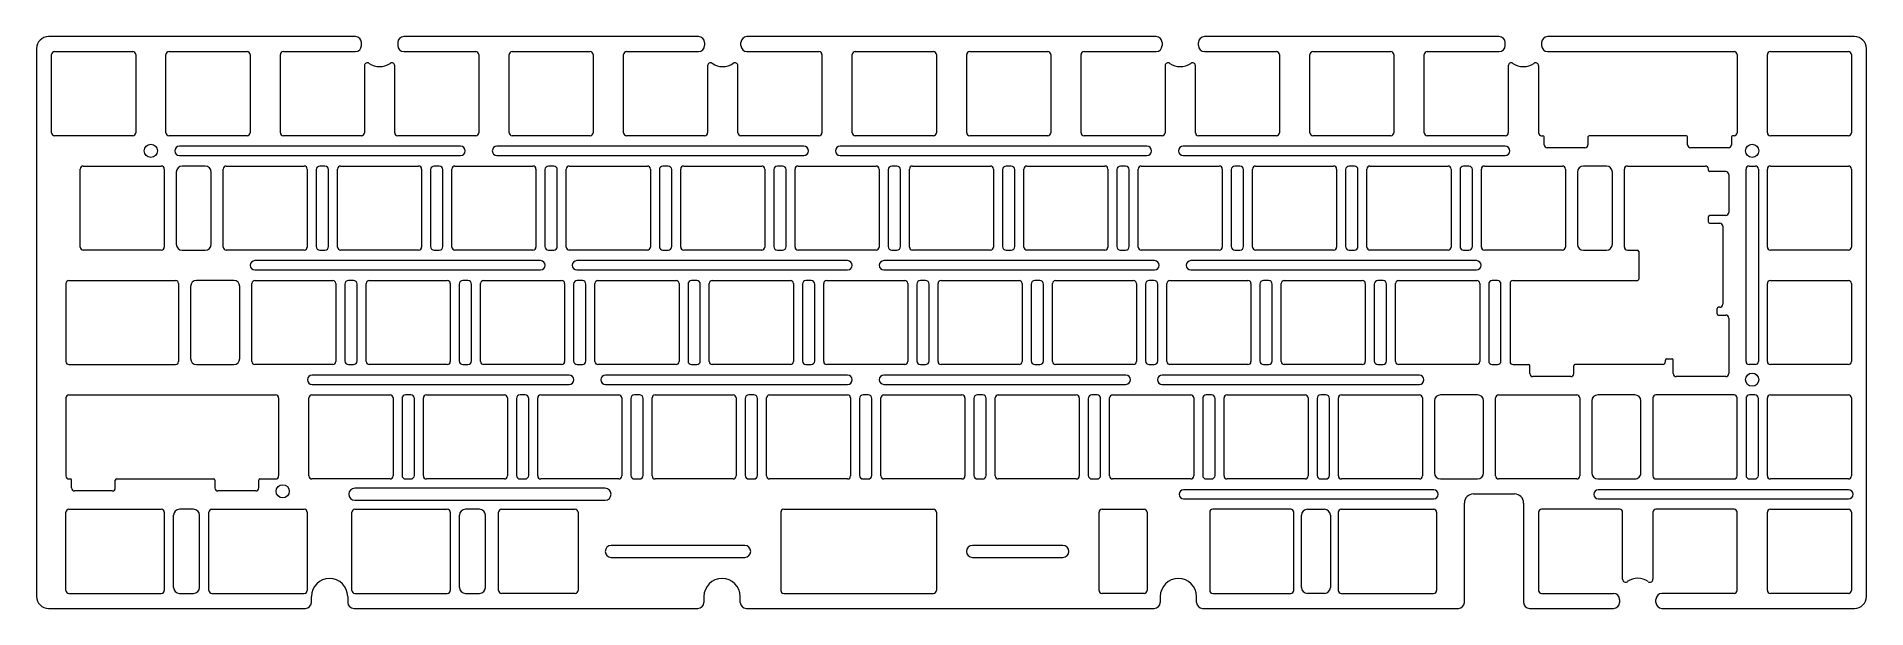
# Model space of a CAD drawing. Header units: millimetres. Extents: x 2609 to 2914, y 946 to 1042.
import ezdxf

# ---------------------------------------------------------------- set-up
doc = ezdxf.new("R2010")
doc.units = ezdxf.units.MM

msp = doc.modelspace()

# ---------------------------------------------------------------- linework, layer by layer
at = {"color": 2, "lineweight": 9}
for p, q in [((2609.34, 1039.59), (2609.34, 948.39)), ((2662.44, 1041.59), (2611.34, 1041.59)), ((2663.44, 1040.09), (2663.44, 1040.59)), ((2669.49, 1040.59), (2669.49, 1040.09)), ((2719.59, 1041.59), (2670.49, 1041.59)), ((2720.59, 1040.59), (2720.59, 1040.09)), ((2726.64, 1040.09), (2726.64, 1040.59)), ((2795.79, 1041.59), (2727.64, 1041.59)), ((2796.79, 1040.59), (2796.79, 1040.09)), ((2802.84, 1040.09), (2802.84, 1040.59)), ((2852.94, 1041.59), (2803.84, 1041.59)), ((2853.94, 1040.09), (2853.94, 1040.59)), ((2859.99, 1040.59), (2859.99, 1040.09)), ((2912.09, 1041.59), (2860.99, 1041.59)), ((2914.09, 948.39), (2914.09, 1039.59)), ((2611.84, 1025.59), (2611.84, 1038.59)), ((2612.34, 1039.09), (2625.34, 1039.09)), ((2625.84, 1038.59), (2625.84, 1025.59)), ((2630.89, 1025.59), (2630.89, 1038.59)), ((2631.39, 1039.09), (2644.39, 1039.09)), ((2644.89, 1038.59), (2644.89, 1025.59)), ((2649.94, 1025.59), (2649.94, 1038.59)), ((2650.44, 1039.09), (2662.44, 1039.09)), ((2663.94, 1036.73), (2663.94, 1025.59)), ((2668.99, 1025.59), (2668.99, 1036.73)), ((2670.49, 1039.09), (2682.49, 1039.09)), ((2682.99, 1038.59), (2682.99, 1025.59)), ((2688.04, 1025.59), (2688.04, 1038.59)), ((2688.54, 1039.09), (2701.54, 1039.09)), ((2702.04, 1038.59), (2702.04, 1025.59)), ((2707.09, 1025.59), (2707.09, 1038.59)), ((2707.59, 1039.09), (2719.59, 1039.09)), ((2721.09, 1036.73), (2721.09, 1025.59)), ((2726.14, 1025.59), (2726.14, 1036.73)), ((2727.64, 1039.09), (2739.64, 1039.09)), ((2740.14, 1038.59), (2740.14, 1025.59)), ((2745.19, 1025.59), (2745.19, 1038.59)), ((2745.69, 1039.09), (2758.69, 1039.09)), ((2759.19, 1038.59), (2759.19, 1025.59)), ((2764.24, 1025.59), (2764.24, 1038.59)), ((2764.74, 1039.09), (2777.74, 1039.09)), ((2778.24, 1038.59), (2778.24, 1025.59)), ((2783.29, 1025.59), (2783.29, 1038.59)), ((2783.79, 1039.09), (2795.79, 1039.09)), ((2797.29, 1036.73), (2797.29, 1025.59)), ((2802.34, 1025.59), (2802.34, 1036.73)), ((2803.84, 1039.09), (2815.84, 1039.09)), ((2816.34, 1038.59), (2816.34, 1025.59)), ((2821.39, 1025.59), (2821.39, 1038.59)), ((2821.89, 1039.09), (2834.89, 1039.09)), ((2835.39, 1038.59), (2835.39, 1025.59)), ((2840.44, 1025.59), (2840.44, 1038.59)), ((2840.94, 1039.09), (2852.94, 1039.09)), ((2854.44, 1036.73), (2854.44, 1025.59)), ((2859.49, 1036.73), (2859.49, 1025.59)), ((2860.99, 1039.09), (2892.04, 1039.09)), ((2892.54, 1038.59), (2892.54, 1025.59)), ((2897.59, 1025.59), (2897.59, 1038.59)), ((2898.09, 1039.09), (2911.09, 1039.09)), ((2911.59, 1038.59), (2911.59, 1025.59)), ((2625.34, 1025.09), (2612.34, 1025.09)), ((2644.39, 1025.09), (2631.39, 1025.09)), ((2663.44, 1025.09), (2650.44, 1025.09)), ((2682.49, 1025.09), (2669.49, 1025.09)), ((2701.54, 1025.09), (2688.54, 1025.09)), ((2720.59, 1025.09), (2707.59, 1025.09)), ((2739.64, 1025.09), (2726.64, 1025.09)), ((2758.69, 1025.09), (2745.69, 1025.09)), ((2777.74, 1025.09), (2764.74, 1025.09)), ((2796.79, 1025.09), (2783.79, 1025.09)), ((2815.84, 1025.09), (2802.84, 1025.09)), ((2834.89, 1025.09), (2821.89, 1025.09)), ((2853.94, 1025.09), (2840.94, 1025.09)), ((2859.99, 1025.09), (2860.22, 1025.09)), ((2860.42, 1023.59), (2860.42, 1024.89)), ((2867.72, 1024.89), (2867.72, 1023.59)), ((2884.1, 1025.09), (2867.92, 1025.09)), ((2884.3, 1023.59), (2884.3, 1024.89)), ((2891.6, 1024.89), (2891.6, 1023.59)), ((2892.04, 1025.09), (2891.8, 1025.09)), ((2911.09, 1025.09), (2898.09, 1025.09)), ((2794.26, 1023.34), (2743.16, 1023.34)), ((2743.16, 1021.79), (2794.26, 1021.79)), ((2867.22, 1023.09), (2860.92, 1023.09)), ((2891.1, 1023.09), (2884.8, 1023.09)), ((2616.6, 1006.54), (2616.6, 1019.54)), ((2617.1, 1020.04), (2630.1, 1020.04)), ((2630.6, 1019.54), (2630.6, 1006.54)), ((2632.6, 1019.04), (2632.6, 1007.04)), ((2637.41, 1020.04), (2633.6, 1020.04)), ((2638.41, 1007.04), (2638.41, 1019.04)), ((2640.41, 1006.54), (2640.41, 1019.54)), ((2640.91, 1020.04), (2653.91, 1020.04)), ((2654.41, 1019.54), (2654.41, 1006.54)), ((2655.91, 1019.44), (2655.91, 1006.64)), ((2657.36, 1020.04), (2656.51, 1020.04)), ((2657.96, 1006.64), (2657.96, 1019.44)), ((2659.46, 1006.54), (2659.46, 1019.54)), ((2659.96, 1020.04), (2672.96, 1020.04)), ((2673.46, 1019.54), (2673.46, 1006.54)), ((2674.96, 1019.44), (2674.96, 1006.64)), ((2676.41, 1020.04), (2675.56, 1020.04)), ((2677.01, 1006.64), (2677.01, 1019.44)), ((2678.51, 1006.54), (2678.51, 1019.54)), ((2679.01, 1020.04), (2692.01, 1020.04)), ((2692.51, 1019.54), (2692.51, 1006.54)), ((2694.01, 1019.44), (2694.01, 1006.64)), ((2695.46, 1020.04), (2694.61, 1020.04)), ((2696.06, 1006.64), (2696.06, 1019.44)), ((2697.56, 1006.54), (2697.56, 1019.54)), ((2698.06, 1020.04), (2711.06, 1020.04)), ((2711.56, 1019.54), (2711.56, 1006.54)), ((2713.06, 1019.44), (2713.06, 1006.64)), ((2714.51, 1020.04), (2713.66, 1020.04)), ((2715.11, 1006.64), (2715.11, 1019.44)), ((2716.61, 1006.54), (2716.61, 1019.54)), ((2717.11, 1020.04), (2730.11, 1020.04)), ((2730.61, 1019.54), (2730.61, 1006.54)), ((2732.11, 1019.44), (2732.11, 1006.64)), ((2733.56, 1020.04), (2732.71, 1020.04)), ((2734.16, 1006.64), (2734.16, 1019.44)), ((2735.66, 1006.54), (2735.66, 1019.54)), ((2736.16, 1020.04), (2749.16, 1020.04)), ((2749.66, 1019.54), (2749.66, 1006.54)), ((2751.16, 1019.44), (2751.16, 1006.64)), ((2752.61, 1020.04), (2751.76, 1020.04)), ((2753.21, 1006.64), (2753.21, 1019.44)), ((2754.71, 1006.54), (2754.71, 1019.54)), ((2755.21, 1020.04), (2768.21, 1020.04)), ((2768.71, 1019.54), (2768.71, 1006.54)), ((2770.21, 1019.44), (2770.21, 1006.64)), ((2771.66, 1020.04), (2770.81, 1020.04)), ((2772.26, 1006.64), (2772.26, 1019.44)), ((2773.76, 1006.54), (2773.76, 1019.54)), ((2774.26, 1020.04), (2787.26, 1020.04)), ((2787.76, 1019.54), (2787.76, 1006.54)), ((2789.26, 1019.44), (2789.26, 1006.64)), ((2790.71, 1020.04), (2789.86, 1020.04)), ((2791.31, 1006.64), (2791.31, 1019.44)), ((2792.81, 1006.54), (2792.81, 1019.54)), ((2793.31, 1020.04), (2806.31, 1020.04)), ((2806.81, 1019.54), (2806.81, 1006.54)), ((2808.31, 1019.44), (2808.31, 1006.64)), ((2809.76, 1020.04), (2808.91, 1020.04)), ((2810.36, 1006.64), (2810.36, 1019.44)), ((2811.86, 1006.54), (2811.86, 1019.54)), ((2812.36, 1020.04), (2825.36, 1020.04)), ((2825.86, 1019.54), (2825.86, 1006.54)), ((2827.36, 1019.44), (2827.36, 1006.64)), ((2828.81, 1020.04), (2827.96, 1020.04)), ((2829.41, 1006.64), (2829.41, 1019.44)), ((2830.91, 1006.54), (2830.91, 1019.54)), ((2831.41, 1020.04), (2844.41, 1020.04)), ((2844.91, 1019.54), (2844.91, 1006.54)), ((2846.41, 1019.44), (2846.41, 1006.64)), ((2847.86, 1020.04), (2847.01, 1020.04)), ((2848.46, 1006.64), (2848.46, 1019.44)), ((2849.96, 1006.54), (2849.96, 1019.54)), ((2850.46, 1020.04), (2863.46, 1020.04)), ((2863.96, 1019.54), (2863.96, 1006.54)), ((2865.96, 1019.04), (2865.96, 1007.04)), ((2870.78, 1020.04), (2866.96, 1020.04)), ((2871.78, 1007.04), (2871.78, 1019.04)), ((2873.78, 1006.54), (2873.78, 1019.54)), ((2874.28, 1020.04), (2887.28, 1020.04)), ((2887.78, 1019.31), (2887.78, 1019.54)), ((2890.66, 1019.11), (2887.98, 1019.11)), ((2891.16, 1018.61), (2891.16, 1012.31)), ((2894.04, 987.49), (2894.04, 1019.54)), ((2894.54, 1020.04), (2895.59, 1020.04)), ((2896.09, 1019.54), (2896.09, 987.49)), ((2897.59, 1006.54), (2897.59, 1019.54)), ((2898.09, 1020.04), (2911.09, 1020.04)), ((2911.59, 1019.54), (2911.59, 1006.54)), ((2890.66, 1011.81), (2887.98, 1011.81)), ((2887.78, 1010.72), (2887.78, 1011.61)), ((2887.98, 1010.52), (2889.66, 1010.52)), ((2890.16, 1010.02), (2890.16, 997.02)), ((2630.1, 1006.04), (2617.1, 1006.04)), ((2633.6, 1006.04), (2637.41, 1006.04)), ((2653.91, 1006.04), (2640.91, 1006.04)), ((2656.51, 1006.04), (2657.36, 1006.04)), ((2672.96, 1006.04), (2659.96, 1006.04)), ((2675.56, 1006.04), (2676.41, 1006.04)), ((2692.01, 1006.04), (2679.01, 1006.04)), ((2694.61, 1006.04), (2695.46, 1006.04)), ((2711.06, 1006.04), (2698.06, 1006.04)), ((2713.66, 1006.04), (2714.51, 1006.04)), ((2730.11, 1006.04), (2717.11, 1006.04)), ((2732.71, 1006.04), (2733.56, 1006.04)), ((2749.16, 1006.04), (2736.16, 1006.04)), ((2751.76, 1006.04), (2752.61, 1006.04)), ((2768.21, 1006.04), (2755.21, 1006.04)), ((2770.81, 1006.04), (2771.66, 1006.04)), ((2787.26, 1006.04), (2774.26, 1006.04)), ((2789.86, 1006.04), (2790.71, 1006.04)), ((2806.31, 1006.04), (2793.31, 1006.04)), ((2808.91, 1006.04), (2809.76, 1006.04)), ((2825.36, 1006.04), (2812.36, 1006.04)), ((2827.96, 1006.04), (2828.81, 1006.04)), ((2844.41, 1006.04), (2831.41, 1006.04)), ((2847.01, 1006.04), (2847.86, 1006.04)), ((2863.46, 1006.04), (2850.46, 1006.04)), ((2866.96, 1006.04), (2870.78, 1006.04)), ((2874.28, 1006.04), (2875.96, 1006.04)), ((2876.16, 1005.84), (2876.16, 1001.19)), ((2911.09, 1006.04), (2898.09, 1006.04)), ((2614.22, 1000.49), (2614.22, 987.49)), ((2614.72, 1000.99), (2632.48, 1000.99)), ((2632.98, 1000.49), (2632.98, 987.49)), ((2634.98, 999.99), (2634.98, 987.99)), ((2642.18, 1000.99), (2635.98, 1000.99)), ((2643.18, 987.99), (2643.18, 999.99)), ((2645.18, 987.49), (2645.18, 1000.49)), ((2645.68, 1000.99), (2658.68, 1000.99)), ((2659.18, 1000.49), (2659.18, 987.49)), ((2660.68, 1000.39), (2660.68, 987.59)), ((2662.13, 1000.99), (2661.28, 1000.99)), ((2662.73, 987.59), (2662.73, 1000.39)), ((2664.23, 987.49), (2664.23, 1000.49)), ((2664.73, 1000.99), (2677.73, 1000.99)), ((2678.23, 1000.49), (2678.23, 987.49)), ((2679.73, 1000.39), (2679.73, 987.59)), ((2681.18, 1000.99), (2680.33, 1000.99)), ((2681.78, 987.59), (2681.78, 1000.39)), ((2683.28, 987.49), (2683.28, 1000.49)), ((2683.78, 1000.99), (2696.78, 1000.99)), ((2697.28, 1000.49), (2697.28, 987.49)), ((2698.78, 1000.39), (2698.78, 987.59)), ((2700.23, 1000.99), (2699.38, 1000.99)), ((2700.83, 987.59), (2700.83, 1000.39)), ((2702.33, 987.49), (2702.33, 1000.49)), ((2702.83, 1000.99), (2715.83, 1000.99)), ((2716.33, 1000.49), (2716.33, 987.49)), ((2717.83, 1000.39), (2717.83, 987.59)), ((2719.28, 1000.99), (2718.43, 1000.99)), ((2719.88, 987.59), (2719.88, 1000.39)), ((2721.38, 987.49), (2721.38, 1000.49)), ((2721.88, 1000.99), (2734.88, 1000.99)), ((2735.38, 1000.49), (2735.38, 987.49)), ((2736.88, 1000.39), (2736.88, 987.59)), ((2738.33, 1000.99), (2737.48, 1000.99)), ((2738.93, 987.59), (2738.93, 1000.39)), ((2740.43, 987.49), (2740.43, 1000.49)), ((2740.93, 1000.99), (2753.93, 1000.99)), ((2754.43, 1000.49), (2754.43, 987.49)), ((2755.93, 1000.39), (2755.93, 987.59)), ((2757.38, 1000.99), (2756.53, 1000.99)), ((2757.98, 987.59), (2757.98, 1000.39)), ((2759.48, 987.49), (2759.48, 1000.49)), ((2759.98, 1000.99), (2772.98, 1000.99)), ((2773.48, 1000.49), (2773.48, 987.49)), ((2774.98, 1000.39), (2774.98, 987.59)), ((2776.43, 1000.99), (2775.58, 1000.99)), ((2777.03, 987.59), (2777.03, 1000.39)), ((2778.53, 987.49), (2778.53, 1000.49)), ((2779.03, 1000.99), (2792.03, 1000.99)), ((2792.53, 1000.49), (2792.53, 987.49)), ((2794.03, 1000.39), (2794.03, 987.59)), ((2795.48, 1000.99), (2794.63, 1000.99)), ((2796.08, 987.59), (2796.08, 1000.39)), ((2797.58, 987.49), (2797.58, 1000.49)), ((2798.08, 1000.99), (2811.08, 1000.99)), ((2811.58, 1000.49), (2811.58, 987.49)), ((2813.08, 1000.39), (2813.08, 987.59)), ((2814.53, 1000.99), (2813.68, 1000.99)), ((2815.13, 987.59), (2815.13, 1000.39)), ((2816.63, 987.49), (2816.63, 1000.49)), ((2817.13, 1000.99), (2830.13, 1000.99)), ((2830.63, 1000.49), (2830.63, 987.49)), ((2832.13, 1000.39), (2832.13, 987.59)), ((2833.58, 1000.99), (2832.73, 1000.99)), ((2834.18, 987.59), (2834.18, 1000.39)), ((2835.68, 987.49), (2835.68, 1000.49)), ((2836.18, 1000.99), (2849.18, 1000.99)), ((2849.68, 1000.49), (2849.68, 987.49)), ((2851.18, 1000.39), (2851.18, 987.59)), ((2852.63, 1000.99), (2851.78, 1000.99)), ((2853.23, 987.59), (2853.23, 1000.39)), ((2854.73, 1000.49), (2854.73, 987.49)), ((2855.23, 1000.99), (2875.96, 1000.99)), ((2897.59, 987.49), (2897.59, 1000.49)), ((2898.09, 1000.99), (2911.09, 1000.99)), ((2911.59, 1000.49), (2911.59, 987.49)), ((2889.23, 995.43), (2889.23, 996.32)), ((2889.66, 996.52), (2889.43, 996.52)), ((2889.43, 995.23), (2890.66, 995.23)), ((2891.16, 994.73), (2891.16, 985.49)), ((2880.63, 987.49), (2880.63, 987.73)), ((2880.83, 987.93), (2881.72, 987.93)), ((2881.92, 985.49), (2881.92, 987.73)), ((2614.72, 986.99), (2632.48, 986.99)), ((2635.98, 986.99), (2642.18, 986.99)), ((2658.68, 986.99), (2645.68, 986.99)), ((2661.28, 986.99), (2662.13, 986.99)), ((2677.73, 986.99), (2664.73, 986.99)), ((2680.33, 986.99), (2681.18, 986.99)), ((2696.78, 986.99), (2683.78, 986.99)), ((2699.38, 986.99), (2700.23, 986.99)), ((2715.83, 986.99), (2702.83, 986.99)), ((2718.43, 986.99), (2719.28, 986.99)), ((2734.88, 986.99), (2721.88, 986.99)), ((2737.48, 986.99), (2738.33, 986.99)), ((2753.93, 986.99), (2740.93, 986.99)), ((2790.76, 985.24), (2750.45, 985.24)), ((2756.53, 986.99), (2757.38, 986.99)), ((2772.98, 986.99), (2759.98, 986.99)), ((2775.58, 986.99), (2776.43, 986.99)), ((2792.03, 986.99), (2779.03, 986.99)), ((2794.63, 986.99), (2795.48, 986.99)), ((2811.08, 986.99), (2798.08, 986.99)), ((2813.68, 986.99), (2814.53, 986.99)), ((2830.13, 986.99), (2817.13, 986.99)), ((2832.73, 986.99), (2833.58, 986.99)), ((2849.18, 986.99), (2836.18, 986.99)), ((2851.78, 986.99), (2852.63, 986.99)), ((2855.23, 986.99), (2857.84, 986.99)), ((2858.04, 985.49), (2858.04, 986.79)), ((2864.84, 984.99), (2858.54, 984.99)), ((2865.34, 985.49), (2865.34, 986.79)), ((2880.13, 986.99), (2865.54, 986.99)), ((2890.66, 984.99), (2882.42, 984.99)), ((2895.59, 986.99), (2894.54, 986.99)), ((2911.09, 986.99), (2898.09, 986.99)), ((2614.22, 981.44), (2614.22, 968.44)), ((2614.72, 981.94), (2649.15, 981.94)), ((2649.65, 981.44), (2649.65, 968.44)), ((2654.7, 968.44), (2654.7, 981.44)), ((2655.2, 981.94), (2668.2, 981.94)), ((2668.7, 981.44), (2668.7, 968.44)), ((2670.2, 981.34), (2670.2, 968.54)), ((2671.65, 981.94), (2670.8, 981.94)), ((2672.25, 968.54), (2672.25, 981.34)), ((2673.75, 968.44), (2673.75, 981.44)), ((2674.25, 981.94), (2687.25, 981.94)), ((2687.75, 981.44), (2687.75, 968.44)), ((2689.25, 981.34), (2689.25, 968.54)), ((2690.7, 981.94), (2689.85, 981.94)), ((2691.3, 968.54), (2691.3, 981.34)), ((2692.8, 968.44), (2692.8, 981.44)), ((2693.3, 981.94), (2706.3, 981.94)), ((2706.8, 981.44), (2706.8, 968.44)), ((2708.3, 981.34), (2708.3, 968.54)), ((2709.75, 981.94), (2708.9, 981.94)), ((2710.35, 968.54), (2710.35, 981.34)), ((2711.85, 968.44), (2711.85, 981.44)), ((2712.35, 981.94), (2725.35, 981.94)), ((2725.85, 981.44), (2725.85, 968.44)), ((2727.35, 981.34), (2727.35, 968.54)), ((2728.8, 981.94), (2727.95, 981.94)), ((2729.4, 968.54), (2729.4, 981.34)), ((2730.9, 968.44), (2730.9, 981.44)), ((2731.4, 981.94), (2744.4, 981.94)), ((2744.9, 981.44), (2744.9, 968.44)), ((2746.4, 981.34), (2746.4, 968.54)), ((2747.85, 981.94), (2747, 981.94)), ((2748.45, 968.54), (2748.45, 981.34)), ((2749.95, 968.44), (2749.95, 981.44)), ((2750.45, 983.69), (2790.76, 983.69)), ((2750.45, 981.94), (2763.45, 981.94)), ((2763.95, 981.44), (2763.95, 968.44)), ((2765.45, 981.34), (2765.45, 968.54)), ((2766.9, 981.94), (2766.05, 981.94)), ((2767.5, 968.54), (2767.5, 981.34)), ((2769, 968.44), (2769, 981.44)), ((2769.5, 981.94), (2782.5, 981.94)), ((2783, 981.44), (2783, 968.44)), ((2784.5, 981.34), (2784.5, 968.54)), ((2785.95, 981.94), (2785.1, 981.94)), ((2786.55, 968.54), (2786.55, 981.34)), ((2788.05, 968.44), (2788.05, 981.44)), ((2788.55, 981.94), (2801.55, 981.94)), ((2802.05, 981.44), (2802.05, 968.44)), ((2803.55, 981.34), (2803.55, 968.54)), ((2805, 981.94), (2804.15, 981.94)), ((2805.6, 968.54), (2805.6, 981.34)), ((2807.1, 968.44), (2807.1, 981.44)), ((2807.6, 981.94), (2820.6, 981.94)), ((2821.1, 981.44), (2821.1, 968.44)), ((2822.6, 981.34), (2822.6, 968.54)), ((2824.05, 981.94), (2823.2, 981.94)), ((2824.65, 968.54), (2824.65, 981.34)), ((2826.15, 968.44), (2826.15, 981.44)), ((2826.65, 981.94), (2839.65, 981.94)), ((2840.15, 981.44), (2840.15, 968.44)), ((2849.34, 981.94), (2843.15, 981.94)), ((2852.34, 968.44), (2852.34, 981.44)), ((2852.84, 981.94), (2865.84, 981.94)), ((2866.34, 981.44), (2866.34, 968.44)), ((2875.54, 981.94), (2869.34, 981.94)), ((2878.54, 981.44), (2878.54, 968.44)), ((2892.04, 981.94), (2879.04, 981.94)), ((2892.54, 968.44), (2892.54, 981.44)), ((2894.04, 981.34), (2894.04, 968.54)), ((2895.49, 981.94), (2894.64, 981.94)), ((2896.09, 968.54), (2896.09, 981.34)), ((2897.59, 968.44), (2897.59, 981.44)), ((2898.09, 981.94), (2911.09, 981.94)), ((2911.59, 981.44), (2911.59, 968.44)), ((2842.15, 980.94), (2842.15, 968.94)), ((2850.34, 968.94), (2850.34, 980.94)), ((2868.34, 980.94), (2868.34, 968.94)), ((2876.54, 968.94), (2876.54, 980.94)), ((2614.72, 967.94), (2614.95, 967.94)), ((2615.15, 966.44), (2615.15, 967.74)), ((2622.45, 966.44), (2622.45, 967.74)), ((2622.65, 967.94), (2638.83, 967.94)), ((2639.03, 967.74), (2639.03, 966.44)), ((2646.33, 966.44), (2646.33, 967.74)), ((2646.53, 967.94), (2649.15, 967.94)), ((2668.2, 967.94), (2655.2, 967.94)), ((2670.8, 967.94), (2671.65, 967.94)), ((2687.25, 967.94), (2674.25, 967.94)), ((2689.85, 967.94), (2690.7, 967.94)), ((2706.3, 967.94), (2693.3, 967.94)), ((2708.9, 967.94), (2709.75, 967.94)), ((2725.35, 967.94), (2712.35, 967.94)), ((2727.95, 967.94), (2728.8, 967.94)), ((2744.4, 967.94), (2731.4, 967.94)), ((2747, 967.94), (2747.85, 967.94)), ((2763.45, 967.94), (2750.45, 967.94)), ((2766.05, 967.94), (2766.9, 967.94)), ((2782.5, 967.94), (2769.5, 967.94)), ((2785.1, 967.94), (2785.95, 967.94)), ((2801.55, 967.94), (2788.55, 967.94)), ((2804.15, 967.94), (2805, 967.94)), ((2820.6, 967.94), (2807.6, 967.94)), ((2823.2, 967.94), (2824.05, 967.94)), ((2839.65, 967.94), (2826.65, 967.94)), ((2843.15, 967.94), (2849.34, 967.94)), ((2865.84, 967.94), (2852.84, 967.94)), ((2869.34, 967.94), (2875.54, 967.94)), ((2879.04, 967.94), (2892.04, 967.94)), ((2894.64, 967.94), (2895.49, 967.94)), ((2911.09, 967.94), (2898.09, 967.94)), ((2621.95, 965.94), (2615.65, 965.94)), ((2645.83, 965.94), (2639.53, 965.94)), ((2847.13, 947.39), (2847.13, 963.94)), ((2848.63, 965.44), (2855.49, 965.44)), ((2856.99, 963.94), (2856.99, 947.39)), ((2614.22, 949.39), (2614.22, 962.39)), ((2614.72, 962.89), (2630.1, 962.89)), ((2630.6, 962.39), (2630.6, 949.39)), ((2632.15, 949.89), (2632.15, 961.89)), ((2635.48, 962.89), (2633.15, 962.89)), ((2636.48, 949.89), (2636.48, 961.89)), ((2638.03, 949.39), (2638.03, 962.39)), ((2638.53, 962.89), (2653.91, 962.9)), ((2654.41, 962.4), (2654.41, 949.4)), ((2661.84, 949.39), (2661.84, 962.39)), ((2662.34, 962.89), (2677.73, 962.89)), ((2678.23, 962.39), (2678.23, 949.39)), ((2679.76, 949.89), (2679.76, 961.89)), ((2683.09, 962.89), (2680.76, 962.89)), ((2684.09, 949.89), (2684.09, 961.89)), ((2686.28, 949.39), (2686.28, 962.39)), ((2686.78, 962.89), (2699.04, 962.89)), ((2699.54, 962.39), (2699.54, 949.39)), ((2733.28, 962.39), (2733.28, 949.39)), ((2733.78, 962.89), (2758.69, 962.89)), ((2759.19, 962.39), (2759.19, 949.39)), ((2786.28, 949.39), (2786.28, 962.39)), ((2786.78, 962.89), (2793.78, 962.89)), ((2794.28, 962.39), (2794.28, 949.39)), ((2804.72, 962.39), (2804.72, 949.39)), ((2818.22, 962.89), (2805.22, 962.89)), ((2818.72, 949.39), (2818.72, 962.39)), ((2820, 949.89), (2820, 961.89)), ((2821, 962.89), (2823.81, 962.89)), ((2824.81, 961.89), (2824.81, 949.89)), ((2826.13, 962.39), (2826.13, 949.39)), ((2826.63, 962.89), (2842.01, 962.89)), ((2842.51, 962.39), (2842.51, 949.39)), ((2859.49, 962.39), (2859.49, 949.39)), ((2872.99, 962.89), (2859.99, 962.89)), ((2873.49, 951.25), (2873.49, 962.39)), ((2878.54, 962.39), (2878.54, 951.25)), ((2892.04, 962.89), (2879.04, 962.89)), ((2892.54, 949.39), (2892.54, 962.39)), ((2897.59, 949.39), (2897.59, 962.39)), ((2898.09, 962.89), (2911.09, 962.89)), ((2911.59, 962.39), (2911.59, 949.39)), ((2727.28, 956.89), (2705.04, 956.89)), ((2705.04, 954.89), (2727.28, 954.89)), ((2780.28, 956.89), (2765.19, 956.89)), ((2765.19, 954.89), (2780.28, 954.89)), ((2614.72, 948.89), (2630.1, 948.89)), ((2633.15, 948.89), (2635.48, 948.89)), ((2638.53, 948.89), (2653.91, 948.9)), ((2655.1, 947.39), (2655.1, 948.37)), ((2661.15, 948.37), (2661.15, 947.39)), ((2662.34, 948.89), (2677.73, 948.89)), ((2680.76, 948.89), (2683.09, 948.89)), ((2699.04, 948.89), (2686.78, 948.89)), ((2720.48, 948.37), (2720.48, 947.39)), ((2726.53, 947.39), (2726.53, 948.37)), ((2733.78, 948.89), (2758.69, 948.89)), ((2793.78, 948.89), (2786.78, 948.89)), ((2796.48, 948.37), (2796.48, 947.39)), ((2802.53, 947.39), (2802.53, 948.37)), ((2805.22, 948.89), (2818.22, 948.89)), ((2823.81, 948.89), (2821, 948.89)), ((2826.63, 948.89), (2842.01, 948.89)), ((2859.99, 948.89), (2871.99, 948.89)), ((2872.99, 947.89), (2872.99, 947.39)), ((2879.04, 947.39), (2879.04, 947.89)), ((2892.04, 948.89), (2880.04, 948.89)), ((2911.09, 948.89), (2898.09, 948.89)), ((2611.34, 946.39), (2654.1, 946.39)), ((2662.15, 946.39), (2719.48, 946.39)), ((2727.53, 946.39), (2795.48, 946.39)), ((2803.53, 946.39), (2846.13, 946.39)), ((2857.99, 946.39), (2871.99, 946.39)), ((2880.04, 946.39), (2912.09, 946.39))]:
    msp.add_line(p, q, dxfattribs=at)
for points in [[(2633.13, 1023.34, 1), (2633.13, 1021.79), (2679.96, 1021.79, 1), (2679.96, 1023.34)], [(2686.01, 1023.34, 1), (2686.01, 1021.79), (2737.11, 1021.79, 1), (2737.11, 1023.34)], [(2800.31, 1023.34, 1), (2800.31, 1021.79), (2853.91, 1021.79, 1), (2853.91, 1023.34)], [(2693.28, 1002.74, 1), (2693.28, 1004.29), (2645.7, 1004.29, 1), (2645.7, 1002.74)], [(2699.33, 1004.29, 1), (2699.33, 1002.74), (2744.4, 1002.74, 1), (2744.4, 1004.29)], [(2795.53, 1002.74, 1), (2795.53, 1004.29), (2750.45, 1004.29, 1), (2750.45, 1002.74)], [(2849.15, 1002.74, 1), (2849.15, 1004.29), (2801.58, 1004.29, 1), (2801.58, 1002.74)], [(2655.23, 985.24, 1), (2655.23, 983.69), (2698.04, 983.69, 1), (2698.04, 985.24)], [(2704.09, 985.24, 1), (2704.09, 983.69), (2744.4, 983.69, 1), (2744.4, 985.24)], [(2796.81, 985.24, 1), (2796.81, 983.69), (2839.63, 983.69, 1), (2839.63, 985.24)], [(2662.34, 966.39, 1), (2662.34, 964.39), (2704.02, 964.39, 1), (2704.02, 966.39)], [(2800.36, 966.14, 1), (2800.36, 964.64), (2842.03, 964.64, 1), (2842.03, 966.14)], [(2869.44, 966.14, 1), (2869.44, 964.64), (2911.11, 964.64, 1), (2911.11, 966.14)]]:
    msp.add_lwpolyline(points, format="xyb", close=True, dxfattribs=at)
for centre in [(2628.36, 1022.57), (2895.06, 1022.57), (2895.06, 984.47), (2650.33, 965.89)]:
    msp.add_circle(centre, 1.1, dxfattribs=at)
for centre, radius, start, end in [((2611.34, 1039.59), 2, 90, 180), ((2662.44, 1040.59), 1, 0, 90), ((2662.44, 1040.09), 1, 270, 0), ((2670.49, 1040.59), 1, 90, 180), ((2670.49, 1040.09), 1, 180, 270), ((2719.59, 1040.59), 1, 0, 90), ((2719.59, 1040.09), 1, 270, 0), ((2727.64, 1040.59), 1, 90, 180), ((2727.64, 1040.09), 1, 180, 270), ((2795.79, 1040.59), 1, 0, 90), ((2795.79, 1040.09), 1, 270, 0), ((2803.84, 1040.59), 1, 90, 180), ((2803.84, 1040.09), 1, 180, 270), ((2852.94, 1040.59), 1, 0, 90), ((2852.94, 1040.09), 1, 270, 0), ((2860.99, 1040.59), 1, 90, 180), ((2860.99, 1040.09), 1, 180, 270), ((2912.09, 1039.59), 2, 0, 90), ((2612.34, 1038.59), 0.5, 90, 180), ((2625.34, 1038.59), 0.5, 0, 90), ((2631.39, 1038.59), 0.5, 90, 180), ((2644.39, 1038.59), 0.5, 0, 90), ((2650.44, 1038.59), 0.5, 90, 180), ((2664.44, 1036.73), 0.5, 54.9347, 180), ((2666.46, 1039.62), 3.03, 234.9347, 305.0653), ((2668.49, 1036.73), 0.5, 0, 125.0653), ((2682.49, 1038.59), 0.5, 0, 90), ((2688.54, 1038.59), 0.5, 90, 180), ((2701.54, 1038.59), 0.5, 0, 90), ((2707.59, 1038.59), 0.5, 90, 180), ((2721.59, 1036.73), 0.5, 54.9418, 180), ((2723.61, 1039.62), 3.02, 234.9418, 305.0582), ((2725.64, 1036.73), 0.5, 0, 125.0582), ((2739.64, 1038.59), 0.5, 0, 90), ((2745.69, 1038.59), 0.5, 90, 180), ((2758.69, 1038.59), 0.5, 0, 90), ((2764.74, 1038.59), 0.5, 90, 180), ((2777.74, 1038.59), 0.5, 0, 90), ((2783.79, 1038.59), 0.5, 90, 180), ((2797.79, 1036.73), 0.5, 54.9334, 180), ((2799.81, 1039.62), 3.03, 234.9334, 305.0666), ((2801.84, 1036.73), 0.5, 0, 125.0666), ((2815.84, 1038.59), 0.5, 0, 90), ((2821.89, 1038.59), 0.5, 90, 180), ((2834.89, 1038.59), 0.5, 0, 90), ((2840.94, 1038.59), 0.5, 90, 180), ((2854.94, 1036.73), 0.5, 54.9376, 180), ((2856.96, 1039.62), 3.03, 234.9376, 305.0823), ((2858.99, 1036.73), 0.5, 0, 125.0823), ((2892.04, 1038.59), 0.5, 0, 90), ((2898.09, 1038.59), 0.5, 90, 180), ((2911.09, 1038.59), 0.5, 0, 90), ((2612.34, 1025.59), 0.5, 180, 270), ((2625.34, 1025.59), 0.5, 270, 0), ((2631.39, 1025.59), 0.5, 180, 270), ((2644.39, 1025.59), 0.5, 270, 0), ((2650.44, 1025.59), 0.5, 180, 270), ((2663.44, 1025.59), 0.5, 270, 0), ((2669.49, 1025.59), 0.5, 180, 270), ((2682.49, 1025.59), 0.5, 270, 0), ((2688.54, 1025.59), 0.5, 180, 270), ((2701.54, 1025.59), 0.5, 270, 0), ((2707.59, 1025.59), 0.5, 180, 270), ((2720.59, 1025.59), 0.5, 270, 0), ((2726.64, 1025.59), 0.5, 180, 270), ((2739.64, 1025.59), 0.5, 270, 0), ((2745.69, 1025.59), 0.5, 180, 270), ((2758.69, 1025.59), 0.5, 270, 0), ((2764.74, 1025.59), 0.5, 180, 270), ((2777.74, 1025.59), 0.5, 270, 0), ((2783.79, 1025.59), 0.5, 180, 270), ((2796.79, 1025.59), 0.5, 270, 0), ((2802.84, 1025.59), 0.5, 180, 270), ((2815.84, 1025.59), 0.5, 270, 0), ((2821.89, 1025.59), 0.5, 180, 270), ((2834.89, 1025.59), 0.5, 270, 0), ((2840.94, 1025.59), 0.5, 180, 270), ((2853.94, 1025.59), 0.5, 270, 0), ((2859.99, 1025.59), 0.5, 180, 270), ((2860.22, 1024.89), 0.2, 0, 90), ((2867.92, 1024.89), 0.2, 90, 180), ((2884.1, 1024.89), 0.2, 0, 90), ((2891.8, 1024.89), 0.2, 90, 180), ((2892.04, 1025.59), 0.5, 270, 0), ((2898.09, 1025.59), 0.5, 180, 270), ((2911.09, 1025.59), 0.5, 270, 0), ((2743.16, 1022.57), 0.775, 90, 270), ((2794.26, 1022.57), 0.775, 270, 90), ((2860.92, 1023.59), 0.5, 180, 270), ((2867.22, 1023.59), 0.5, 270, 360), ((2884.8, 1023.59), 0.5, 180, 270), ((2891.1, 1023.59), 0.5, 270, 360), ((2617.1, 1019.54), 0.5, 90, 180), ((2630.1, 1019.54), 0.5, 0, 90), ((2633.6, 1019.04), 1, 90, 180), ((2637.41, 1019.04), 1, 0, 90), ((2640.91, 1019.54), 0.5, 90, 180), ((2653.91, 1019.54), 0.5, 0, 90), ((2656.51, 1019.44), 0.6, 90, 180), ((2657.36, 1019.44), 0.6, 0, 90), ((2659.96, 1019.54), 0.5, 90, 180), ((2672.96, 1019.54), 0.5, 0, 90), ((2675.56, 1019.44), 0.6, 90, 180), ((2676.41, 1019.44), 0.6, 0, 90), ((2679.01, 1019.54), 0.5, 90, 180), ((2692.01, 1019.54), 0.5, 0, 90), ((2694.61, 1019.44), 0.6, 90, 180), ((2695.46, 1019.44), 0.6, 0, 90), ((2698.06, 1019.54), 0.5, 90, 180), ((2711.06, 1019.54), 0.5, 0, 90), ((2713.66, 1019.44), 0.6, 90, 180), ((2714.51, 1019.44), 0.6, 0, 90), ((2717.11, 1019.54), 0.5, 90, 180), ((2730.11, 1019.54), 0.5, 0, 90), ((2732.71, 1019.44), 0.6, 90, 180), ((2733.56, 1019.44), 0.6, 0, 90), ((2736.16, 1019.54), 0.5, 90, 180), ((2749.16, 1019.54), 0.5, 0, 90), ((2751.76, 1019.44), 0.6, 90, 180), ((2752.61, 1019.44), 0.6, 0, 90), ((2755.21, 1019.54), 0.5, 90, 180), ((2768.21, 1019.54), 0.5, 0, 90), ((2770.81, 1019.44), 0.6, 90, 180), ((2771.66, 1019.44), 0.6, 0, 90), ((2774.26, 1019.54), 0.5, 90, 180), ((2787.26, 1019.54), 0.5, 0, 90), ((2789.86, 1019.44), 0.6, 90, 180), ((2790.71, 1019.44), 0.6, 0, 90), ((2793.31, 1019.54), 0.5, 90, 180), ((2806.31, 1019.54), 0.5, 0, 90), ((2808.91, 1019.44), 0.6, 90, 180), ((2809.76, 1019.44), 0.6, 0, 90), ((2812.36, 1019.54), 0.5, 90, 180), ((2825.36, 1019.54), 0.5, 0, 90), ((2827.96, 1019.44), 0.6, 90, 180), ((2828.81, 1019.44), 0.6, 0, 90), ((2831.41, 1019.54), 0.5, 90, 180), ((2844.41, 1019.54), 0.5, 0, 90), ((2847.01, 1019.44), 0.6, 90, 180), ((2847.86, 1019.44), 0.6, 0, 90), ((2850.46, 1019.54), 0.5, 90, 180), ((2863.46, 1019.54), 0.5, 0, 90), ((2866.96, 1019.04), 1, 90, 180), ((2870.78, 1019.04), 1, 0, 90), ((2874.28, 1019.54), 0.5, 90, 180), ((2887.28, 1019.54), 0.5, 0, 90), ((2887.98, 1019.31), 0.2, 180, 270), ((2890.66, 1018.61), 0.5, 0, 90), ((2894.54, 1019.54), 0.5, 90, 180), ((2895.59, 1019.54), 0.5, 0, 90), ((2898.09, 1019.54), 0.5, 90, 180), ((2911.09, 1019.54), 0.5, 0, 90), ((2887.98, 1011.61), 0.2, 90, 180), ((2890.66, 1012.31), 0.5, 270, 0), ((2887.98, 1010.72), 0.2, 180, 270), ((2889.66, 1010.02), 0.5, 0, 90), ((2617.1, 1006.54), 0.5, 180, 270), ((2630.1, 1006.54), 0.5, 270, 360), ((2633.6, 1007.04), 1, 180, 270), ((2637.41, 1007.04), 1, 270, 0), ((2640.91, 1006.54), 0.5, 180, 270), ((2653.91, 1006.54), 0.5, 270, 360), ((2656.51, 1006.64), 0.6, 180, 270), ((2657.36, 1006.64), 0.6, 270, 0), ((2659.96, 1006.54), 0.5, 180, 270), ((2672.96, 1006.54), 0.5, 270, 360), ((2675.56, 1006.64), 0.6, 180, 270), ((2676.41, 1006.64), 0.6, 270, 0), ((2679.01, 1006.54), 0.5, 180, 270), ((2692.01, 1006.54), 0.5, 270, 360), ((2694.61, 1006.64), 0.6, 180, 270), ((2695.46, 1006.64), 0.6, 270, 0), ((2698.06, 1006.54), 0.5, 180, 270), ((2711.06, 1006.54), 0.5, 270, 360), ((2713.66, 1006.64), 0.6, 180, 270), ((2714.51, 1006.64), 0.6, 270, 0), ((2717.11, 1006.54), 0.5, 180, 270), ((2730.11, 1006.54), 0.5, 270, 360), ((2732.71, 1006.64), 0.6, 180, 270), ((2733.56, 1006.64), 0.6, 270, 0), ((2736.16, 1006.54), 0.5, 180, 270), ((2749.16, 1006.54), 0.5, 270, 360), ((2751.76, 1006.64), 0.6, 180, 270), ((2752.61, 1006.64), 0.6, 270, 0), ((2755.21, 1006.54), 0.5, 180, 270), ((2768.21, 1006.54), 0.5, 270, 360), ((2770.81, 1006.64), 0.6, 180, 270), ((2771.66, 1006.64), 0.6, 270, 0), ((2774.26, 1006.54), 0.5, 180, 270), ((2787.26, 1006.54), 0.5, 270, 360), ((2789.86, 1006.64), 0.6, 180, 270), ((2790.71, 1006.64), 0.6, 270, 0), ((2793.31, 1006.54), 0.5, 180, 270), ((2806.31, 1006.54), 0.5, 270, 360), ((2808.91, 1006.64), 0.6, 180, 270), ((2809.76, 1006.64), 0.6, 270, 0), ((2812.36, 1006.54), 0.5, 180, 270), ((2825.36, 1006.54), 0.5, 270, 360), ((2827.96, 1006.64), 0.6, 180, 270), ((2828.81, 1006.64), 0.6, 270, 0), ((2831.41, 1006.54), 0.5, 180, 270), ((2844.41, 1006.54), 0.5, 270, 360), ((2847.01, 1006.64), 0.6, 180, 270), ((2847.86, 1006.64), 0.6, 270, 0), ((2850.46, 1006.54), 0.5, 180, 270), ((2863.46, 1006.54), 0.5, 270, 360), ((2866.96, 1007.04), 1, 180, 270), ((2870.78, 1007.04), 1, 270, 0), ((2874.28, 1006.54), 0.5, 180, 270), ((2875.96, 1005.84), 0.2, 0, 90), ((2898.09, 1006.54), 0.5, 180, 270), ((2911.09, 1006.54), 0.5, 270, 360), ((2614.72, 1000.49), 0.5, 90, 180), ((2632.48, 1000.49), 0.5, 0, 89.9974), ((2635.98, 999.99), 1, 90, 180), ((2642.18, 999.99), 1, 0, 90), ((2645.68, 1000.49), 0.5, 90, 180), ((2658.68, 1000.49), 0.5, 0, 90), ((2661.28, 1000.39), 0.6, 90, 180), ((2662.13, 1000.39), 0.6, 0, 90), ((2664.73, 1000.49), 0.5, 90, 180), ((2677.73, 1000.49), 0.5, 0, 90), ((2680.33, 1000.39), 0.6, 90, 180), ((2681.18, 1000.39), 0.6, 0, 90), ((2683.78, 1000.49), 0.5, 90, 180), ((2696.78, 1000.49), 0.5, 0, 90), ((2699.38, 1000.39), 0.6, 90, 180), ((2700.23, 1000.39), 0.6, 0, 90), ((2702.83, 1000.49), 0.5, 90, 180), ((2715.83, 1000.49), 0.5, 0, 90), ((2718.43, 1000.39), 0.6, 90, 180), ((2719.28, 1000.39), 0.6, 0, 90), ((2721.88, 1000.49), 0.5, 90, 180), ((2734.88, 1000.49), 0.5, 0, 90), ((2737.48, 1000.39), 0.6, 90, 180), ((2738.33, 1000.39), 0.6, 0, 90), ((2740.93, 1000.49), 0.5, 90, 180), ((2753.93, 1000.49), 0.5, 0, 90), ((2756.53, 1000.39), 0.6, 90, 180), ((2757.38, 1000.39), 0.6, 0, 90), ((2759.98, 1000.49), 0.5, 90, 180), ((2772.98, 1000.49), 0.5, 0, 90), ((2775.58, 1000.39), 0.6, 90, 180), ((2776.43, 1000.39), 0.6, 0, 90), ((2779.03, 1000.49), 0.5, 90, 180), ((2792.03, 1000.49), 0.5, 0, 90), ((2794.63, 1000.39), 0.6, 90, 180), ((2795.48, 1000.39), 0.6, 0, 90), ((2798.08, 1000.49), 0.5, 90, 180), ((2811.08, 1000.49), 0.5, 0, 90), ((2813.68, 1000.39), 0.6, 90, 180), ((2814.53, 1000.39), 0.6, 0, 90), ((2817.13, 1000.49), 0.5, 90, 180), ((2830.13, 1000.49), 0.5, 0, 90), ((2832.73, 1000.39), 0.6, 90, 180), ((2833.58, 1000.39), 0.6, 0, 90), ((2836.18, 1000.49), 0.5, 90, 180), ((2849.18, 1000.49), 0.5, 0, 90), ((2851.78, 1000.39), 0.6, 90, 180), ((2852.63, 1000.39), 0.6, 0, 90), ((2855.23, 1000.49), 0.5, 90, 180), ((2875.96, 1001.19), 0.2, 269.9978, 0), ((2898.09, 1000.49), 0.5, 90, 180), ((2911.09, 1000.49), 0.5, 0, 90), ((2889.66, 997.02), 0.5, 270, 0), ((2889.43, 996.32), 0.2, 90, 180), ((2889.43, 995.43), 0.2, 180, 270), ((2890.66, 994.73), 0.5, 0, 90), ((2614.72, 987.49), 0.5, 180, 270), ((2632.48, 987.49), 0.5, 270, 360), ((2635.98, 987.99), 1, 180, 270), ((2642.18, 987.99), 1, 270, 0), ((2645.68, 987.49), 0.5, 180, 270), ((2658.68, 987.49), 0.5, 270, 0), ((2661.28, 987.59), 0.6, 180, 270), ((2662.13, 987.59), 0.6, 270, 0), ((2664.73, 987.49), 0.5, 180, 270), ((2677.73, 987.49), 0.5, 270, 0), ((2680.33, 987.59), 0.6, 180, 270), ((2681.18, 987.59), 0.6, 270, 0), ((2683.78, 987.49), 0.5, 180, 270), ((2696.78, 987.49), 0.5, 270, 0), ((2699.38, 987.59), 0.6, 180, 270), ((2700.23, 987.59), 0.6, 270, 0), ((2702.83, 987.49), 0.5, 180, 270), ((2715.83, 987.49), 0.5, 270, 0), ((2718.43, 987.59), 0.6, 180, 270), ((2719.28, 987.59), 0.6, 270, 0), ((2721.88, 987.49), 0.5, 180, 270), ((2734.88, 987.49), 0.5, 270, 0), ((2737.48, 987.59), 0.6, 180, 270), ((2738.33, 987.59), 0.6, 270, 0), ((2740.93, 987.49), 0.5, 180, 270), ((2753.93, 987.49), 0.5, 270, 0), ((2756.53, 987.59), 0.6, 180, 270), ((2757.38, 987.59), 0.6, 270, 0), ((2759.98, 987.49), 0.5, 180, 270), ((2772.98, 987.49), 0.5, 270, 0), ((2775.58, 987.59), 0.6, 180, 270), ((2776.43, 987.59), 0.6, 270, 0), ((2779.03, 987.49), 0.5, 180, 270), ((2792.03, 987.49), 0.5, 270, 0), ((2794.63, 987.59), 0.6, 180, 270), ((2795.48, 987.59), 0.6, 270, 0), ((2798.08, 987.49), 0.5, 180, 270), ((2811.08, 987.49), 0.5, 270, 0), ((2813.68, 987.59), 0.6, 180, 270), ((2814.53, 987.59), 0.6, 270, 0), ((2817.13, 987.49), 0.5, 180, 270), ((2830.13, 987.49), 0.5, 270, 0), ((2832.73, 987.59), 0.6, 180, 270), ((2833.58, 987.59), 0.6, 270, 0), ((2836.18, 987.49), 0.5, 180, 270), ((2849.18, 987.49), 0.5, 270, 0), ((2851.78, 987.59), 0.6, 180, 270), ((2852.63, 987.59), 0.6, 270, 0), ((2855.23, 987.49), 0.5, 180, 270), ((2880.13, 987.49), 0.5, 270, 0), ((2880.83, 987.73), 0.2, 90, 180), ((2881.72, 987.73), 0.2, 360, 90), ((2894.54, 987.49), 0.5, 180, 270), ((2895.59, 987.49), 0.5, 270, 0), ((2898.09, 987.49), 0.5, 180, 270), ((2911.09, 987.49), 0.5, 270, 0), ((2750.45, 984.47), 0.775, 90, 270), ((2790.76, 984.47), 0.775, 270, 90), ((2857.84, 986.79), 0.2, 0, 90), ((2858.54, 985.49), 0.5, 180, 270), ((2864.84, 985.49), 0.5, 270, 360), ((2865.54, 986.79), 0.2, 90, 180), ((2882.42, 985.49), 0.5, 180, 270), ((2890.66, 985.49), 0.5, 270, 0), ((2614.72, 981.44), 0.5, 90, 180), ((2649.15, 981.44), 0.5, 0, 90), ((2655.2, 981.44), 0.5, 90, 180), ((2668.2, 981.44), 0.5, 0, 90), ((2670.8, 981.34), 0.6, 90, 180), ((2671.65, 981.34), 0.6, 0, 90), ((2674.25, 981.44), 0.5, 90, 180), ((2687.25, 981.44), 0.5, 0, 90), ((2689.85, 981.34), 0.6, 90, 180), ((2690.7, 981.34), 0.6, 0, 90), ((2693.3, 981.44), 0.5, 90, 180), ((2706.3, 981.44), 0.5, 0, 90), ((2708.9, 981.34), 0.6, 90, 180), ((2709.75, 981.34), 0.6, 0, 90), ((2712.35, 981.44), 0.5, 90, 180), ((2725.35, 981.44), 0.5, 0, 90), ((2727.95, 981.34), 0.6, 90, 180), ((2728.8, 981.34), 0.6, 0, 90), ((2731.4, 981.44), 0.5, 90, 180), ((2744.4, 981.44), 0.5, 0, 90), ((2747, 981.34), 0.6, 90, 180), ((2747.85, 981.34), 0.6, 0, 90), ((2750.45, 981.44), 0.5, 90, 180), ((2763.45, 981.44), 0.5, 0, 90), ((2766.05, 981.34), 0.6, 90, 180), ((2766.9, 981.34), 0.6, 0, 90), ((2769.5, 981.44), 0.5, 90, 180), ((2782.5, 981.44), 0.5, 0, 90), ((2785.1, 981.34), 0.6, 90, 180), ((2785.95, 981.34), 0.6, 0, 90), ((2788.55, 981.44), 0.5, 90, 180), ((2801.55, 981.44), 0.5, 0, 90), ((2804.15, 981.34), 0.6, 90, 180), ((2805, 981.34), 0.6, 0, 90), ((2807.6, 981.44), 0.5, 90, 180), ((2820.6, 981.44), 0.5, 0, 90), ((2823.2, 981.34), 0.6, 90, 180), ((2824.05, 981.34), 0.6, 0, 90), ((2826.65, 981.44), 0.5, 90, 180), ((2839.65, 981.44), 0.5, 0, 90), ((2843.15, 980.94), 1, 90, 180), ((2849.34, 980.94), 1, 0, 90), ((2852.84, 981.44), 0.5, 90, 180), ((2865.84, 981.44), 0.5, 0, 90), ((2869.34, 980.94), 1, 90, 180), ((2875.54, 980.94), 1, 0.0002, 90), ((2879.04, 981.44), 0.5, 90, 180), ((2892.04, 981.44), 0.5, 0, 90), ((2894.64, 981.34), 0.6, 90, 180), ((2895.49, 981.34), 0.6, 0, 90), ((2898.09, 981.44), 0.5, 90, 180), ((2911.09, 981.44), 0.5, 0, 90), ((2614.72, 968.44), 0.5, 180, 270), ((2614.95, 967.74), 0.2, 0, 90), ((2615.65, 966.44), 0.5, 180, 270), ((2621.95, 966.44), 0.5, 270, 360), ((2622.65, 967.74), 0.2, 90, 180), ((2638.83, 967.74), 0.2, 0, 90), ((2639.53, 966.44), 0.5, 180, 270), ((2645.83, 966.44), 0.5, 270, 360), ((2646.53, 967.74), 0.2, 90, 180), ((2649.15, 968.44), 0.5, 270, 0), ((2655.2, 968.44), 0.5, 180, 270), ((2668.2, 968.44), 0.5, 270, 0), ((2670.8, 968.54), 0.6, 180, 270), ((2671.65, 968.54), 0.6, 270, 0), ((2674.25, 968.44), 0.5, 180, 270), ((2687.25, 968.44), 0.5, 270, 0), ((2689.85, 968.54), 0.6, 180, 270), ((2690.7, 968.54), 0.6, 270, 0), ((2693.3, 968.44), 0.5, 180, 270), ((2706.3, 968.44), 0.5, 270, 0), ((2708.9, 968.54), 0.6, 180, 270), ((2709.75, 968.54), 0.6, 270, 0), ((2712.35, 968.44), 0.5, 180, 270), ((2725.35, 968.44), 0.5, 270, 0), ((2727.95, 968.54), 0.6, 180, 270), ((2728.8, 968.54), 0.6, 270, 0), ((2731.4, 968.44), 0.5, 180, 270), ((2744.4, 968.44), 0.5, 270, 0), ((2747, 968.54), 0.6, 180, 270), ((2747.85, 968.54), 0.6, 270, 0), ((2750.45, 968.44), 0.5, 180, 270), ((2763.45, 968.44), 0.5, 270, 0), ((2766.05, 968.54), 0.6, 180, 270), ((2766.9, 968.54), 0.6, 270, 0), ((2769.5, 968.44), 0.5, 180, 270), ((2782.5, 968.44), 0.5, 270, 0), ((2785.1, 968.54), 0.6, 180, 270), ((2785.95, 968.54), 0.6, 270, 0), ((2788.55, 968.44), 0.5, 180, 270), ((2801.55, 968.44), 0.5, 270, 0), ((2804.15, 968.54), 0.6, 180, 270), ((2805, 968.54), 0.6, 270, 0), ((2807.6, 968.44), 0.5, 180, 270), ((2820.6, 968.44), 0.5, 270, 0), ((2823.2, 968.54), 0.6, 180, 270), ((2824.05, 968.54), 0.6, 270, 0), ((2826.65, 968.44), 0.5, 180, 270), ((2839.65, 968.44), 0.5, 270, 0), ((2843.15, 968.94), 1, 180, 270), ((2849.34, 968.94), 1, 270, 0), ((2852.84, 968.44), 0.5, 180, 270), ((2865.84, 968.44), 0.5, 270, 0), ((2869.34, 968.94), 1, 180, 270), ((2875.54, 968.94), 1, 270, 0.0002), ((2879.04, 968.44), 0.5, 180, 270), ((2892.04, 968.44), 0.5, 270, 0), ((2894.64, 968.54), 0.6, 180, 270), ((2895.49, 968.54), 0.6, 270, 0), ((2898.09, 968.44), 0.5, 180, 270), ((2911.09, 968.44), 0.5, 270, 0), ((2848.63, 963.94), 1.5, 90, 180), ((2855.49, 963.94), 1.5, 0, 90), ((2614.72, 962.39), 0.5, 90, 180), ((2630.1, 962.39), 0.5, 0, 90), ((2633.15, 961.89), 1, 90, 180), ((2635.48, 961.89), 1, 0, 90), ((2638.53, 962.39), 0.5, 90, 180), ((2653.91, 962.4), 0.5, 0, 90), ((2662.34, 962.39), 0.5, 90, 180), ((2677.73, 962.39), 0.5, 0, 90), ((2680.76, 961.89), 1, 90, 180), ((2683.09, 961.89), 1, 0, 90), ((2686.78, 962.39), 0.5, 90, 180), ((2699.04, 962.39), 0.5, 0, 90), ((2733.78, 962.39), 0.5, 90, 180), ((2758.69, 962.39), 0.5, 0, 90), ((2786.78, 962.39), 0.5, 90, 180), ((2793.78, 962.39), 0.5, 0, 90), ((2805.22, 962.39), 0.5, 90, 180), ((2818.22, 962.39), 0.5, 0, 90), ((2821, 961.89), 1, 90, 180), ((2823.81, 961.89), 1, 0, 90), ((2826.63, 962.39), 0.5, 90, 180), ((2842.01, 962.39), 0.5, 0, 89.9961), ((2859.99, 962.39), 0.5, 90, 180), ((2872.99, 962.39), 0.5, 0, 90), ((2879.04, 962.39), 0.5, 90, 180), ((2892.04, 962.39), 0.5, 0, 90), ((2898.09, 962.39), 0.5, 90, 180), ((2911.09, 962.39), 0.5, 0, 90), ((2705.04, 955.89), 1, 90, 270), ((2727.28, 955.89), 1, 270, 90), ((2765.19, 955.89), 1, 90, 180), ((2765.19, 955.89), 1, 180, 270), ((2780.28, 955.89), 1, 270, 90), ((2658.13, 948.37), 3.02, 0, 180), ((2723.5, 948.37), 3.02, 0, 180), ((2799.5, 948.37), 3.02, 0, 180), ((2873.99, 951.25), 0.5, 180, 305.0624), ((2876.01, 948.37), 3.03, 54.9376, 125.0624), ((2878.04, 951.25), 0.5, 234.9376, 0), ((2611.34, 948.39), 2, 180, 270), ((2614.72, 949.39), 0.5, 180, 270), ((2630.1, 949.39), 0.5, 270, 0), ((2633.15, 949.89), 1, 180, 270), ((2635.48, 949.89), 1, 270, 0), ((2638.53, 949.39), 0.5, 180, 270), ((2653.91, 949.4), 0.5, 270.01, 0), ((2662.34, 949.39), 0.5, 180, 270), ((2677.73, 949.39), 0.5, 270, 0), ((2680.76, 949.89), 1, 180, 270), ((2683.09, 949.89), 1, 270, 0), ((2686.78, 949.39), 0.5, 180, 270), ((2699.04, 949.39), 0.5, 270, 360), ((2733.78, 949.39), 0.5, 180, 270), ((2758.69, 949.39), 0.5, 270, 0), ((2786.78, 949.39), 0.5, 180, 270), ((2793.78, 949.39), 0.5, 270, 0), ((2805.22, 949.39), 0.5, 180, 270), ((2818.22, 949.39), 0.5, 270, 0), ((2821, 949.89), 1, 180, 270), ((2823.81, 949.89), 1, 270, 0), ((2826.63, 949.39), 0.5, 180, 270), ((2842.01, 949.39), 0.5, 270, 0), ((2859.99, 949.39), 0.5, 180, 269.9996), ((2871.99, 947.89), 1, 0, 90), ((2880.04, 947.89), 1, 90, 180), ((2892.04, 949.39), 0.5, 270, 0), ((2898.09, 949.39), 0.5, 180, 270), ((2911.09, 949.39), 0.5, 270, 360), ((2912.09, 948.39), 2, 270, 0), ((2654.1, 947.39), 1, 270, 0), ((2662.15, 947.39), 1, 180, 270), ((2719.48, 947.39), 1, 270, 0), ((2727.53, 947.39), 1, 180, 270), ((2795.48, 947.39), 1, 270, 0), ((2803.53, 947.39), 1, 180, 270), ((2846.13, 947.39), 1, 270, 0), ((2857.99, 947.39), 1, 180, 270), ((2871.99, 947.39), 1, 270, 0), ((2880.04, 947.39), 1, 180, 270)]:
    msp.add_arc(centre, radius, start, end, dxfattribs=at)

doc.saveas('drawing.dxf')
